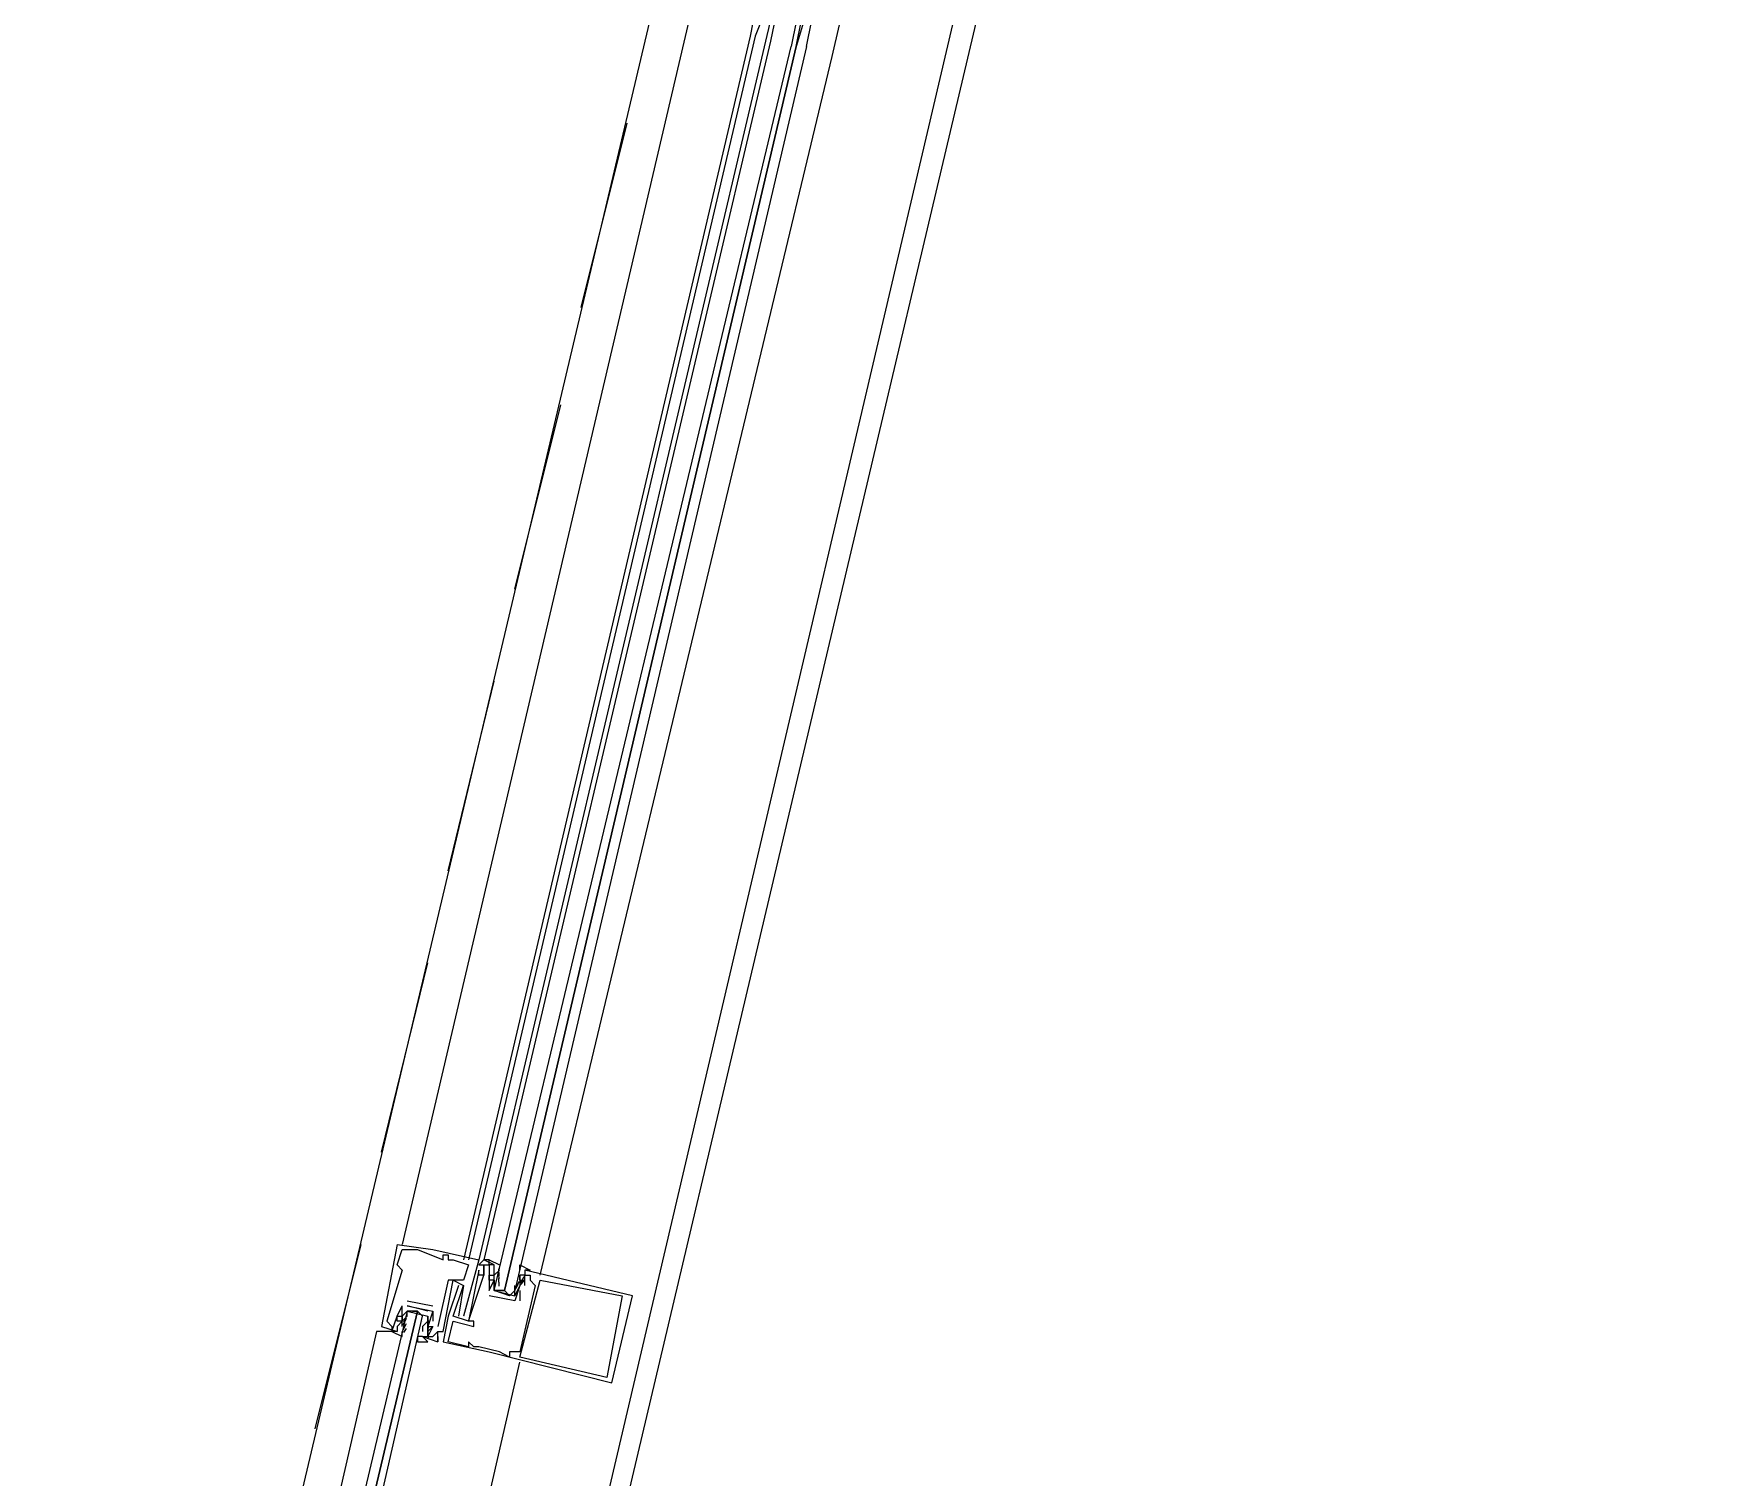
# Model space of a CAD drawing. Header units: feet. Extents: x -84 to 198, y -22 to 181.
# Drawn here: x 103 to 107.373, y 28.851 to 32.611 of the extents above; entities that cross this region are included whole.
import ezdxf

# ---------------------------------------------------------------- set-up
doc = ezdxf.new("R2010")
doc.units = ezdxf.units.FT
doc.layers.add('A-LINEA', color=7, linetype='CONTINUOUS')

msp = doc.modelspace()

# ---------------------------------------------------------------- linework, layer by layer
at = {"layer": 'A-LINEA'}
for p, q in [((103.5333, 24.5111), (107.3733, 40.7511)), ((103, 25.8578), (104.7067, 33.0711)), ((105.08, 32.5511), (105.1733, 32.9511)), ((103.76, 25.6711), (105.4533, 32.8844)), ((104.9467, 32.7644), (104.9067, 32.5911)), ((104.88, 32.6711), (104.8667, 32.6044)), ((104.9067, 32.6711), (104.88, 32.6044)), ((104.7067, 32.6444), (103.96, 29.4578)), ((104.8667, 32.6044), (104.12, 29.4178)), ((104.88, 32.6044), (104.1333, 29.4178)), ((104.9067, 32.5911), (104.16, 29.4178)), ((104.92, 32.5911), (104.1733, 29.4178)), ((104.32, 29.3778), (105.08, 32.5511)), ((104.4267, 31.8978), (104.5467, 32.3778)), ((104.2533, 31.1644), (104.3733, 31.6444)), ((104.08, 30.4311), (104.2, 30.9244)), ((103.9067, 29.6978), (104.0267, 30.1911)), ((103.7333, 28.9778), (103.8533, 29.4578)), ((103.9467, 29.4578), (103.9467, 29.4578)), ((103.96, 29.4444), (103.96, 29.4444)), ((103.9733, 29.4444), (103.9733, 29.4444)), ((103.9867, 29.4444), (103.9867, 29.4444)), ((104, 29.4444), (104, 29.4444)), ((104.04, 29.4444), (104.04, 29.4444)), ((103.9467, 29.4044), (103.9467, 29.4044)), ((103.96, 29.3911), (103.96, 29.3911)), ((104.0667, 29.4311), (104.0667, 29.4311)), ((104.0667, 29.4178), (104.0667, 29.4178)), ((104.08, 29.4311), (104.08, 29.4311)), ((104.08, 29.4178), (104.08, 29.4178)), ((104.0933, 29.4178), (104.0933, 29.4178)), ((104.1333, 29.4044), (104.1333, 29.4044)), ((104.16, 29.4178), (104.16, 29.4178)), ((104.16, 29.4044), (104.16, 29.4044)), ((104.16, 29.3911), (104.16, 29.3911)), ((104.1733, 29.4178), (104.1733, 29.4178)), ((104.1733, 29.4178), (104.1733, 29.4178)), ((104.1733, 29.4178), (104.1733, 29.4178)), ((104.1733, 29.4178), (104.1733, 29.4178)), ((104.1733, 29.4044), (104.1733, 29.4044)), ((104.1733, 29.4044), (104.1733, 29.4044)), ((104.1733, 29.3911), (104.1733, 29.3911)), ((104.1867, 29.4044), (104.1867, 29.4044)), ((104.2, 29.4044), (104.2, 29.4044)), ((104.2133, 29.3911), (104.2, 29.3778)), ((104.2126, 29.376), (104.2123, 29.3943)), ((104.2133, 29.3911), (104.2133, 29.3911)), ((104.28, 29.3911), (104.28, 29.3911)), ((104.08, 29.3644), (104.08, 29.3644)), ((104.0933, 29.3644), (104.0933, 29.3644)), ((104.1067, 29.3511), (104.1067, 29.3511)), ((104.12, 29.3644), (104.12, 29.3644)), ((104.12, 29.3511), (104.12, 29.3511)), ((104.12, 29.3511), (104.12, 29.3511)), ((104.16, 29.3778), (104.16, 29.3778)), ((104.1733, 29.3778), (104.1733, 29.3778)), ((104.1733, 29.3778), (104.1733, 29.3778)), ((104.1867, 29.3778), (104.1867, 29.3778)), ((104.1867, 29.3644), (104.1867, 29.3644)), ((104.1867, 29.3644), (104.1867, 29.3644)), ((104.2, 29.3778), (104.2, 29.3778)), ((104.2, 29.3644), (104.2, 29.3644)), ((104.2, 29.3511), (104.2, 29.3511)), ((104.2125, 29.3489), (104.2119, 29.3693)), ((104.2132, 29.368), (104.2122, 29.3799)), ((104.2132, 29.3547), (104.2122, 29.3665)), ((104.2133, 29.3778), (104.2133, 29.3778)), ((104.2533, 29.3644), (104.2533, 29.3644)), ((104.2647, 29.3616), (104.255, 29.3436)), ((104.2618, 29.3533), (104.2556, 29.3432)), ((104.2667, 29.3778), (104.2667, 29.3778)), ((104.2667, 29.3644), (104.2667, 29.3778)), ((104.2667, 29.3644), (104.2667, 29.3644)), ((104.2667, 29.3511), (104.2667, 29.3511)), ((104.2667, 29.3511), (104.2667, 29.3511)), ((104.2667, 29.3511), (104.2667, 29.3511)), ((104.2769, 29.3737), (104.2685, 29.3574)), ((104.2751, 29.3667), (104.2689, 29.3565)), ((104.28, 29.3778), (104.28, 29.3778)), ((104.28, 29.3644), (104.28, 29.3644)), ((104.28, 29.3511), (104.28, 29.3511)), ((104.2933, 29.3778), (104.2933, 29.3778)), ((104.2933, 29.3644), (104.2933, 29.3644)), ((104.3067, 29.3511), (104.3067, 29.3511)), ((104.32, 29.3644), (104.32, 29.3644)), ((103.9733, 29.3111), (104.04, 29.2978)), ((103.9733, 29.3111), (103.9733, 29.3111)), ((104.1867, 29.3378), (104.1867, 29.3378)), ((104.1867, 29.3378), (104.1867, 29.3378)), ((104.2533, 29.3111), (104.1867, 29.3244)), ((104.1867, 29.3244), (104.1867, 29.3244)), ((104.1867, 29.3244), (104.1867, 29.3244)), ((104.2133, 29.3378), (104.2267, 29.3378)), ((104.2533, 29.3378), (104.2533, 29.3378)), ((104.2533, 29.3111), (104.2533, 29.3111)), ((104.2533, 29.3111), (104.2533, 29.3111)), ((104.2533, 29.3111), (104.2533, 29.3111)), ((104.2667, 29.3378), (104.2667, 29.3111)), ((104.2667, 29.3378), (104.2667, 29.3378)), ((104.2667, 29.3111), (104.2667, 29.3111)), ((104.5333, 29.3244), (104.5333, 29.3244)), ((104.56, 29.3244), (104.56, 29.3244)), ((103.92, 29.2578), (103.92, 29.2578)), ((103.9467, 29.2711), (103.9467, 29.2711)), ((103.9467, 29.2711), (103.9467, 29.2711)), ((103.9467, 29.2578), (103.9467, 29.2578)), ((103.96, 29.2978), (103.96, 29.2978)), ((103.96, 29.2978), (103.96, 29.2978)), ((103.96, 29.2711), (103.96, 29.2711)), ((103.96, 29.2578), (103.96, 29.2578)), ((103.96, 29.2578), (103.96, 29.2578)), ((103.96, 29.2444), (103.96, 29.2578)), ((103.962, 29.2473), (103.9716, 29.2652)), ((103.9649, 29.2556), (103.9711, 29.2657)), ((103.9733, 29.2978), (103.9733, 29.2978)), ((103.9733, 29.2978), (103.9733, 29.2978)), ((104.0267, 29.2844), (103.9733, 29.2978)), ((103.9733, 29.2711), (103.9733, 29.2711)), ((103.9867, 29.2844), (104, 29.2844)), ((104.0133, 29.2578), (104.0133, 29.2578)), ((104.0275, 29.26), (104.0281, 29.2396)), ((104.04, 29.2978), (104.04, 29.2978)), ((104.04, 29.2844), (104.04, 29.2844)), ((104.04, 29.2844), (104.04, 29.2844)), ((104.04, 29.2578), (104.04, 29.2578)), ((104.08, 29.2711), (104.08, 29.2711)), ((104.0933, 29.2711), (104.0933, 29.2711)), ((104.0933, 29.2578), (104.0933, 29.2578)), ((104.1067, 29.2711), (104.1067, 29.2711)), ((104.12, 29.2711), (104.12, 29.2711)), ((104.1333, 29.2578), (104.1333, 29.2578)), ((104.1333, 29.2578), (104.1333, 29.2578)), ((104.1467, 29.2578), (104.1467, 29.2578)), ((103.9067, 29.2444), (103.9067, 29.2444)), ((103.9333, 29.2444), (103.9333, 29.2444)), ((103.9333, 29.2311), (103.9333, 29.2311)), ((103.9467, 29.2311), (103.9467, 29.2311)), ((103.96, 29.2444), (103.96, 29.2444)), ((103.9631, 29.2352), (103.9715, 29.2515)), ((103.9649, 29.2289), (103.9711, 29.2391)), ((103.9733, 29.2444), (103.9733, 29.2444)), ((104.0133, 29.2444), (104.0133, 29.2311)), ((104.0133, 29.2444), (104.0133, 29.2444)), ((104.0133, 29.2311), (104.0133, 29.2311)), ((104.0133, 29.2178), (104.0133, 29.2178)), ((104.0267, 29.2444), (104.0267, 29.2444)), ((104.0267, 29.2444), (104.0267, 29.2444)), ((104.0267, 29.2311), (104.0267, 29.2311)), ((104.0267, 29.2311), (104.0267, 29.2311)), ((104.0267, 29.2178), (104.0267, 29.2178)), ((104.0268, 29.2542), (104.0278, 29.2423)), ((104.0268, 29.2276), (104.0278, 29.2157)), ((104.0274, 29.2329), (104.0277, 29.2146)), ((104.04, 29.2444), (104.04, 29.2444)), ((104.04, 29.2444), (104.04, 29.2444)), ((104.04, 29.2178), (104.04, 29.2178)), ((104.0533, 29.2444), (104.0533, 29.2444)), ((104.0533, 29.2311), (104.0533, 29.2311)), ((104.0533, 29.2311), (104.0533, 29.2311)), ((104.0533, 29.2178), (104.0533, 29.2178)), ((104.0667, 29.2311), (104.0667, 29.2311)), ((104.1467, 29.2444), (104.1467, 29.2444)), ((104.0533, 29.2044), (104.0533, 29.2044)), ((104.0533, 29.2044), (104.0533, 29.2044)), ((104.0667, 29.2044), (104.0667, 29.2044)), ((104.08, 29.2044), (104.08, 29.2044)), ((104.1333, 29.2044), (104.1333, 29.2044)), ((104.1333, 29.1911), (104.1333, 29.1911)), ((104.1467, 29.1911), (104.1467, 29.1911)), ((104.16, 29.1911), (104.16, 29.1911)), ((104.1867, 29.1778), (104.1867, 29.1778)), ((104.2133, 29.1778), (104.2133, 29.1778)), ((104.24, 29.1778), (104.24, 29.1778)), ((104.2533, 29.1778), (104.2533, 29.1778)), ((104.2667, 29.1778), (104.2667, 29.1778)), ((104.24, 29.1644), (104.24, 29.1644)), ((104.2667, 29.1644), (104.2667, 29.1644)), ((104.4933, 29.1111), (104.4933, 29.1111)), ((104.5067, 29.0978), (104.5067, 29.0978))]:
    msp.add_line(p, q, dxfattribs=at)
for points in [[(104.9467, 32.6711), (104.9467, 32.6578), (104.9333, 32.6578), (104.92, 32.5911)], [(105.0133, 32.5778), (105.04, 32.7111), (105.0267, 32.7111), (104.9867, 32.5778), (105.0133, 32.7111), (105, 32.7111), (104.9733, 32.5778)], [(105.0133, 32.5778), (104.2533, 29.3378), (104.24, 29.3244), (104.2267, 29.3378), (104.9867, 32.5778), (104.2267, 29.3378), (104.2133, 29.3378), (104.2, 29.3378), (104.9733, 32.5778)], [(103.9467, 29.4578), (103.9067, 29.2444), (103.9467, 29.2311)], [(103.9467, 29.4578), (104.04, 29.4444), (104.16, 29.4178), (104.12, 29.2711), (104.12, 29.2711)], [(103.9467, 29.4044), (103.96, 29.4444), (103.9733, 29.4444), (103.9867, 29.4444), (104, 29.4444), (104.0667, 29.4178), (104.0667, 29.4311), (104.08, 29.4311), (104.08, 29.4178), (104.0933, 29.4178), (104.1333, 29.4044), (104.12, 29.3644), (104.08, 29.3644), (104.0533, 29.2444)], [(103.9467, 29.4044), (103.96, 29.3911), (103.92, 29.2578), (103.9333, 29.2444), (103.9333, 29.2311), (103.9467, 29.2711), (103.9467, 29.2711), (103.96, 29.2978)], [(104.1067, 29.3511), (104.08, 29.2711), (104.0667, 29.2044), (104.1867, 29.1778), (104.5067, 29.0978), (104.56, 29.3244), (104.28, 29.3911)], [(104.28, 29.3511), (104.28, 29.3778), (104.2933, 29.3778), (104.2933, 29.3644), (104.3067, 29.3511), (104.2667, 29.1778), (104.2533, 29.1778), (104.24, 29.1778), (104.24, 29.1644), (104.2133, 29.1778), (104.16, 29.1911), (104.1467, 29.1911), (104.1333, 29.2044), (104.1333, 29.1911), (104.08, 29.2044), (104.0933, 29.2578), (104.1467, 29.2444), (104.1467, 29.2578), (104.1333, 29.2578), (104.1733, 29.3778), (104.1733, 29.3778), (104.1733, 29.4044), (104.1867, 29.4044), (104.1867, 29.3644), (104.1867, 29.3644), (104.1867, 29.3378), (104.1867, 29.3378)], [(104.2, 29.4044), (104.1733, 29.4178), (104.16, 29.4044), (104.1733, 29.4044), (104.1733, 29.3911), (104.1733, 29.3778), (104.16, 29.3778), (104.16, 29.3911), (104.1333, 29.2578), (104.0933, 29.2711), (104.12, 29.3511)], [(104.1867, 29.4044), (104.1867, 29.4178), (104.1733, 29.4178)], [(104.1867, 29.4044), (104.1867, 29.4178), (104.1733, 29.4178)], [(104.1867, 29.4044), (104.1867, 29.4178), (104.1733, 29.4178)], [(104.24, 29.3244), (104.2, 29.3378), (104.2, 29.3644), (104.2, 29.3778), (104.2, 29.3911), (104.2, 29.4044), (104.1867, 29.4044), (104.1867, 29.4178), (104.2133, 29.4044)], [(104.2667, 29.3911), (104.2667, 29.4044), (104.2933, 29.3911), (104.28, 29.3911), (104.28, 29.3778), (104.2667, 29.3778), (104.2667, 29.3644), (104.2667, 29.3511), (104.2533, 29.3244)], [(104.0133, 29.2178), (104.0533, 29.2044), (104.0533, 29.2178), (104.0533, 29.2044), (104.0533, 29.2311), (104.0667, 29.2311), (104.0933, 29.3644), (104.12, 29.3511), (104.1067, 29.2711)], [(104.1867, 29.3378), (104.2, 29.3644), (104.1867, 29.3644), (104.1867, 29.3778), (104.2, 29.3778)], [(104.2667, 29.3511), (104.2533, 29.3111), (104.1867, 29.3244)], [(104.2, 29.3644), (104.2, 29.3511), (104.2, 29.3378), (104.2533, 29.3244), (104.2533, 29.3378), (104.2533, 29.3511)], [(104.5333, 29.3244), (104.4933, 29.1111), (104.2667, 29.1644), (104.32, 29.3644), (104.5333, 29.3244)], [(104.2667, 29.3644), (104.28, 29.3644), (104.2667, 29.3511)], [(103.6267, 27.5778), (104.0133, 29.2711), (104, 29.2844), (103.6, 27.5911), (104, 29.2844), (103.9867, 29.2844), (103.9733, 29.2844), (103.5733, 27.5911)], [(103.9733, 29.2844), (103.96, 29.2711), (103.96, 29.2578), (103.9467, 29.2444), (103.9467, 29.2311), (103.9333, 29.2311), (103.96, 29.2178), (103.96, 29.2311)], [(103.96, 29.2578), (103.9467, 29.2578), (103.9467, 29.2711), (103.96, 29.2711), (103.96, 29.2578), (103.96, 29.2978)], [(103.96, 29.2578), (103.9733, 29.2711), (103.9733, 29.2844), (104.0267, 29.2711), (104.0267, 29.2578), (104.0133, 29.2444)], [(103.9733, 29.2978), (104.04, 29.2844), (104.0267, 29.2444), (104.04, 29.2444), (104.0267, 29.2311), (104.0267, 29.2444), (104.0267, 29.2311)], [(104.0133, 29.2178), (104, 29.2178), (104, 29.2044), (104.0267, 29.2044), (104.0133, 29.2178), (104.0267, 29.2178), (104.0267, 29.2311), (104.0267, 29.2444), (104.0267, 29.2578), (104.0267, 29.2711)], [(104.04, 29.2844), (104.04, 29.2844), (104.04, 29.2578)], [(103.9333, 29.2311), (103.9333, 29.2311), (103.8933, 29.2311), (103.52, 27.6044)], [(103.9333, 29.2311), (103.9333, 29.2311), (103.8933, 29.2311)], [(103.9333, 29.2311), (103.9333, 29.2311), (103.8933, 29.2311)], [(104.04, 29.2444), (104.04, 29.2444), (104.0267, 29.2178), (104.04, 29.2178), (104.0533, 29.2311), (104.0533, 29.2311)], [(103.4667, 25.7378), (103.8933, 27.5244), (104.2667, 29.1511)]]:
    msp.add_lwpolyline(points, dxfattribs=at)

doc.saveas('drawing.dxf')
